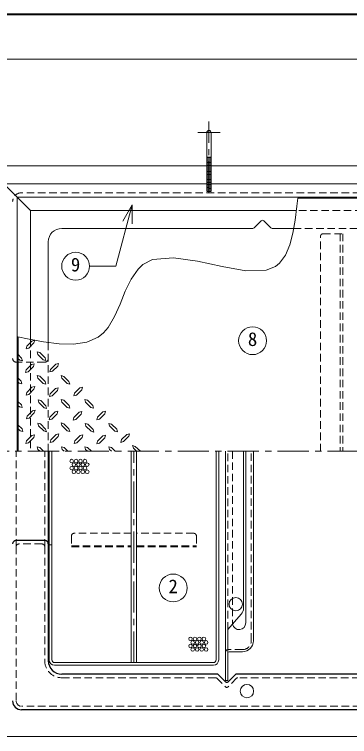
# Model space of a CAD drawing. Units: millimetres at full size, sheet at 1:7; details may follow other scales. Extents: x -1465 to 1370, y -987 to 980.
# Drawn here: x -832 to -457, y 170 to 980 of the extents above; entities that cross this region are included whole.
import ezdxf
from ezdxf.enums import TextEntityAlignment as Align

# ---------------------------------------------------------------- set-up
doc = ezdxf.new("R2010")
doc.units = ezdxf.units.MM
doc.header["$LTSCALE"] = 7
doc.linetypes.add('CHAIN1', pattern=[8, 5, -1, 1, -1])
doc.linetypes.add('DASHED1', pattern=[1.8, 1.2, -0.6])
doc.layers.add('0-0____1', color=4, linetype='Continuous', lineweight=9)
doc.styles.add('ＭＳ ゴシック', font='')
doc.styles.get('ＭＳ ゴシック').set_extended_font_data('MS Gothic')

msp = doc.modelspace()

# ---------------------------------------------------------------- linework, layer by layer
at = {"layer": '0-0____1', "color": 1, "lineweight": 40}
msp.add_line((1370.499, 979.62), (-1464.501, 979.62), dxfattribs=at)
at = {"layer": '0-0____1'}
for p, q in [((-844.501, 929.62), (255.499, 929.62)), ((-617.001, 819.519), (-612.001, 819.519)), ((-612.001, 818.648), (-617.001, 819.057)), ((-612.001, 817.645), (-617.001, 818.054)), ((-612.001, 816.642), (-617.001, 817.05)), ((-612.001, 815.638), (-617.001, 816.047)), ((-612.001, 814.635), (-617.001, 815.044)), ((-612.001, 813.632), (-617.001, 814.04)), ((-612.001, 812.628), (-617.001, 813.037)), ((-612.001, 811.625), (-617.001, 812.034)), ((-612.001, 810.622), (-617.001, 811.03)), ((-612.001, 809.618), (-617.001, 810.027)), ((-612.001, 808.615), (-617.001, 809.024)), ((-612.001, 807.612), (-617.001, 808.02)), ((-612.001, 806.608), (-617.001, 807.017)), ((-612.001, 805.605), (-617.001, 806.014)), ((-612.001, 804.602), (-617.001, 805.01)), ((-612.001, 803.598), (-617.001, 804.007)), ((-612.001, 802.595), (-617.001, 803.004)), ((-612.001, 801.592), (-617.001, 802)), ((-612.001, 800.588), (-617.001, 800.997)), ((-612.001, 799.585), (-617.001, 799.994)), ((-612.001, 798.582), (-617.001, 798.99)), ((-612.001, 797.578), (-617.001, 797.987)), ((-612.001, 796.575), (-617.001, 796.984)), ((-612.001, 795.572), (-617.001, 795.98)), ((-612.001, 794.568), (-617.001, 794.977)), ((-612.001, 793.565), (-617.001, 793.974)), ((-612.001, 792.562), (-617.001, 792.97)), ((-612.001, 791.559), (-617.001, 791.967)), ((-612.001, 790.555), (-617.001, 790.964)), ((-612.834, 789.62), (-617.001, 789.96)), ((-829.501, 774.62), (-814.501, 759.62)), ((-563.916, 740.206), (-555.916, 748.206)), ((-545.087, 740.206), (-553.087, 748.206)), ((-565.33, 739.62), (-779.501, 739.62)), ((-519.454, 739.62), (-543.673, 739.62)), ((-794.501, 611.717), (-794.501, 724.62)), ((-812.798, 613.276), (-818.611, 607.37)), ((-810.548, 611.12), (-816.454, 605.214)), ((-812.798, 613.276), (-809.798, 614.12)), ((-810.548, 611.12), (-809.798, 614.12)), ((-798.079, 594.526), (-803.986, 600.339)), ((-824.423, 594.151), (-828.501, 598.392)), ((-826.579, 591.901), (-828.501, 593.823)), ((-826.579, 591.901), (-823.579, 591.151)), ((-824.423, 594.151), (-823.579, 591.151)), ((-800.236, 592.276), (-806.142, 598.182)), ((-800.236, 592.276), (-797.236, 591.526)), ((-798.079, 594.526), (-797.236, 591.526)), ((-813.361, 586.839), (-819.173, 580.932)), ((-811.111, 584.682), (-817.017, 578.682)), ((-813.361, 586.839), (-810.361, 587.589)), ((-811.111, 584.682), (-810.361, 587.589)), ((-785.986, 587.401), (-791.892, 581.495)), ((-783.829, 585.245), (-789.736, 579.339)), ((-785.986, 587.401), (-782.986, 588.245)), ((-783.829, 585.245), (-782.986, 588.245)), ((-820.017, 577.932), (-819.173, 580.932)), ((-817.017, 578.682), (-820.017, 577.932)), ((-792.736, 578.589), (-791.892, 581.495)), ((-789.736, 579.339), (-792.736, 578.589)), ((-824.798, 568.182), (-828.501, 571.886)), ((-827.048, 565.932), (-828.501, 567.386)), ((-824.798, 568.182), (-824.048, 565.182)), ((-800.236, 565.651), (-806.236, 571.651)), ((-798.079, 567.901), (-803.986, 573.807)), ((-798.079, 567.901), (-797.329, 564.901)), ((-773.517, 565.557), (-779.423, 571.464)), ((-771.361, 567.714), (-777.173, 573.62)), ((-771.361, 567.714), (-770.517, 564.714)), ((-827.048, 565.932), (-824.048, 565.182)), ((-812.798, 561.62), (-818.611, 555.714)), ((-810.548, 559.464), (-816.454, 553.464)), ((-812.798, 561.62), (-809.798, 562.37)), ((-810.548, 559.464), (-809.798, 562.37)), ((-800.236, 565.651), (-797.329, 564.901)), ((-786.454, 559.932), (-792.361, 554.026)), ((-786.454, 559.932), (-783.454, 560.776)), ((-784.298, 557.776), (-783.454, 560.776)), ((-773.517, 565.557), (-770.517, 564.714)), ((-759.267, 560.682), (-765.173, 554.776)), ((-759.267, 560.682), (-756.267, 561.526)), ((-757.111, 558.526), (-756.267, 561.526)), ((-793.204, 551.12), (-792.361, 554.026)), ((-790.204, 551.87), (-793.204, 551.12)), ((-784.298, 557.776), (-790.204, 551.87)), ((-765.923, 551.776), (-765.173, 554.776)), ((-763.017, 552.62), (-765.923, 551.776)), ((-757.111, 558.526), (-763.017, 552.62)), ((-824.517, 541.557), (-828.501, 545.542)), ((-799.298, 538.37), (-805.298, 544.276)), ((-797.142, 540.526), (-803.048, 546.432)), ((-773.329, 538.745), (-779.236, 544.651)), ((-771.173, 540.901), (-777.079, 546.807)), ((-746.704, 538.839), (-752.704, 544.745)), ((-744.548, 540.995), (-750.454, 546.901)), ((-826.673, 539.307), (-828.501, 541.136)), ((-826.673, 539.307), (-823.673, 538.557)), ((-824.517, 541.557), (-823.673, 538.557)), ((-812.329, 534.995), (-818.236, 529.089)), ((-812.329, 534.995), (-809.329, 535.839)), ((-810.173, 532.839), (-809.329, 535.839)), ((-799.298, 538.37), (-796.392, 537.526)), ((-797.142, 540.526), (-796.392, 537.526)), ((-786.923, 533.964), (-783.923, 534.714)), ((-784.673, 531.807), (-783.923, 534.714)), ((-773.329, 538.745), (-770.329, 537.901)), ((-771.173, 540.901), (-770.329, 537.901)), ((-746.704, 538.839), (-743.798, 537.995)), ((-744.548, 540.995), (-743.798, 537.995)), ((-733.392, 533.964), (-730.392, 534.714)), ((-731.236, 531.807), (-730.392, 534.714)), ((-818.986, 526.089), (-818.236, 529.089)), ((-816.079, 526.932), (-818.986, 526.089)), ((-810.173, 532.839), (-816.079, 526.932)), ((-786.923, 533.964), (-792.736, 528.057)), ((-784.673, 531.807), (-790.579, 525.807)), ((-766.486, 524.401), (-765.736, 527.401)), ((-759.829, 533.307), (-765.736, 527.401)), ((-759.829, 533.307), (-756.829, 534.151)), ((-757.673, 531.151), (-756.829, 534.151)), ((-733.392, 533.964), (-739.298, 528.057)), ((-731.236, 531.807), (-737.142, 525.807)), ((-823.954, 514.745), (-828.501, 519.292)), ((-797.517, 514.557), (-803.423, 520.464)), ((-773.517, 512.495), (-779.423, 518.401)), ((-771.361, 514.745), (-777.173, 520.557)), ((-744.361, 514.182), (-750.267, 520.089)), ((-726.736, 520.932), (-723.736, 520.182)), ((-725.892, 518.026), (-726.736, 520.932)), ((-717.829, 514.276), (-723.736, 520.182)), ((-826.111, 512.495), (-828.501, 515.227)), ((-826.111, 512.495), (-823.111, 511.745)), ((-823.954, 514.745), (-823.111, 511.745)), ((-799.673, 512.401), (-805.579, 518.307)), ((-799.673, 512.401), (-796.673, 511.557)), ((-797.517, 514.557), (-796.673, 511.557)), ((-773.517, 512.495), (-770.517, 511.745)), ((-771.361, 514.745), (-770.517, 511.745)), ((-746.517, 512.026), (-752.517, 517.932)), ((-746.517, 512.026), (-743.611, 511.182)), ((-744.361, 514.182), (-743.611, 511.182)), ((-719.986, 512.026), (-725.892, 518.026)), ((-719.986, 512.026), (-717.079, 511.276)), ((-717.829, 514.276), (-717.079, 511.276)), ((-812.892, 507.151), (-818.798, 501.245)), ((-810.736, 504.995), (-816.642, 498.995)), ((-812.892, 507.151), (-809.892, 507.901)), ((-810.736, 504.995), (-809.892, 507.901)), ((-785.704, 508.37), (-791.611, 502.464)), ((-783.454, 506.214), (-789.454, 500.214)), ((-785.704, 508.37), (-782.704, 509.12)), ((-783.454, 506.214), (-782.704, 509.12)), ((-758.798, 507.245), (-764.704, 501.339)), ((-756.642, 505.089), (-762.548, 499.089)), ((-758.798, 507.245), (-755.798, 507.995)), ((-756.642, 505.089), (-755.798, 507.995)), ((-733.486, 506.964), (-739.298, 501.057)), ((-731.236, 504.807), (-737.142, 498.807)), ((-733.486, 506.964), (-730.486, 507.714)), ((-731.236, 504.807), (-730.486, 507.714)), ((-706.673, 508.557), (-712.579, 502.651)), ((-704.423, 506.401), (-710.423, 500.401)), ((-706.673, 508.557), (-703.673, 509.307)), ((-704.423, 506.401), (-703.673, 509.307)), ((-765.454, 498.339), (-764.704, 501.339)), ((-762.548, 499.089), (-765.454, 498.339)), ((-740.142, 498.057), (-739.298, 501.057)), ((-737.142, 498.807), (-740.142, 498.057)), ((-726.736, 494.589), (-723.736, 493.839)), ((-725.892, 491.682), (-726.736, 494.589)), ((-700.017, 495.995), (-697.017, 495.151)), ((-699.173, 492.995), (-700.017, 495.995)), ((-691.351, 489.62), (-697.017, 495.151)), ((-804.079, 489.62), (-806.142, 491.682)), ((-799.767, 489.62), (-803.986, 493.839)), ((-793.501, 384.62), (-793.501, 489.62)), ((-790.501, 489.62), (-790.501, 384.62)), ((-776.892, 489.62), (-778.861, 491.589)), ((-772.644, 489.62), (-776.611, 493.745)), ((-746.236, 489.62), (-750.454, 493.839)), ((-723.829, 489.62), (-725.892, 491.682)), ((-719.517, 489.62), (-723.736, 493.839)), ((-695.798, 489.62), (-699.173, 492.995)), ((-573.251, 489.62), (-573.251, 297.12)), ((-564.501, 277.12), (-564.501, 489.62)), ((-577.001, 264.62), (-592.001, 264.62))]:
    msp.add_line(p, q, dxfattribs=at)
at = {"layer": '0-0____1', "linetype": 'CHAIN1'}
for p, q in [((-614.501, 779.62), (-614.501, 859.519)), ((-627.001, 847.019), (-602.001, 847.019)), ((505.499, 489.62), (-1004.501, 489.62)), ((-698.501, 252.62), (-698.501, 489.62))]:
    msp.add_line(p, q, dxfattribs=at)
at = {"layer": '0-0____1', "color": 7, "lineweight": 18}
for p, q in [((-617.001, 847.019), (-617.001, 789.62)), ((-612.001, 847.019), (-612.001, 789.62)), ((-849.501, 809.62), (-617.001, 809.62)), ((-612.001, 809.62), (22.999, 809.62)), ((-844.501, 789.62), (-829.501, 774.62)), ((255.499, 789.62), (-844.501, 789.62)), ((240.499, 774.62), (-829.501, 774.62)), ((-829.501, 774.62), (-829.501, 489.62)), ((-700.516, 765.918), (-718.921, 697.232)), ((-700.516, 765.918), (-711.016, 747.731)), ((-700.516, 765.918), (-700.516, 744.918)), ((-718.921, 697.232), (-748.335, 697.232)), ((-794.501, 385.62), (-794.501, 489.62)), ((-701.501, 252.62), (-701.501, 489.62)), ((-695.501, 252.62), (-695.501, 489.62)), ((-606.501, 255.62), (-606.501, 489.62)), ((-603.501, 489.62), (-603.501, 255.62)), ((-595.751, 232.62), (-595.751, 489.62)), ((-575.751, 489.62), (-575.751, 313.377)), ((-793.501, 255.62), (-793.501, 384.62)), ((-790.501, 384.62), (-793.501, 384.62)), ((-790.501, 255.62), (-790.501, 384.62)), ((-578.226, 306.792), (-593.251, 289.62)), ((-593.251, 232.62), (-593.251, 289.62)), ((-787.501, 252.62), (-609.501, 252.62)), ((-609.501, 249.62), (-787.501, 249.62)), ((-595.751, 232.62), (-593.251, 232.62)), ((-849.501, 169.62), (260.499, 169.62))]:
    msp.add_line(p, q, dxfattribs=at)
at = {"layer": '0-0____1', "linetype": 'DASHED1'}
for p, q in [((-617.001, 789.62), (-617.001, 779.62)), ((-612.001, 788.549), (-617.001, 788.957)), ((-612.001, 787.545), (-617.001, 787.954)), ((-612.001, 786.542), (-617.001, 786.95)), ((-612.001, 785.539), (-617.001, 785.947)), ((-612.001, 789.552), (-612.834, 789.62)), ((-612.001, 789.62), (-612.001, 779.62)), ((235.499, 779.62), (-824.501, 779.62)), ((-612.001, 784.535), (-617.001, 784.944)), ((-612.001, 783.532), (-617.001, 783.94)), ((-612.001, 782.529), (-617.001, 782.937)), ((-612.001, 781.525), (-617.001, 781.934)), ((-612.001, 780.522), (-617.001, 780.93)), ((-613.242, 779.62), (-617.001, 779.927)), ((225.499, 759.62), (-516.422, 759.62)), ((-519.454, 739.62), (-305.33, 739.62)), ((-467.501, 733.62), (-467.501, 489.62)), ((-814.501, 615.094), (-814.501, 489.62)), ((-794.501, 489.62), (-794.501, 611.717)), ((-798.501, 589.62), (-830.501, 589.62)), ((-830.501, 382.62), (-830.501, 489.62)), ((-798.501, 382.62), (-798.501, 489.62)), ((-593.251, 289.62), (-593.251, 489.62)), ((-588.251, 489.62), (-588.251, 297.12)), ((-567.001, 277.12), (-567.001, 489.62)), ((-701.501, 397.62), (-765.501, 397.62)), ((-631.501, 397.62), (-695.501, 397.62)), ((-768.501, 394.62), (-768.501, 382.62)), ((-628.501, 394.62), (-628.501, 382.62)), ((-768.501, 383.62), (-701.501, 383.62)), ((-768.501, 382.62), (-701.501, 382.62)), ((-695.501, 383.62), (-628.501, 383.62)), ((-695.501, 382.62), (-628.501, 382.62)), ((-577.001, 267.12), (-593.251, 267.12))]:
    msp.add_line(p, q, dxfattribs=at)
at = {"layer": '0-0____1', "color": 5, "lineweight": 25}
for p, q in [((239.499, 773.62), (-514.748, 773.62)), ((-828.501, 617.884), (-828.501, 489.62)), ((-798.501, 389.62), (-830.501, 389.62)), ((-794.501, 385.62), (-794.501, 254.62)), ((-605.33, 239.62), (-779.501, 239.62)), ((-603.916, 239.034), (-595.916, 231.034)), ((-585.087, 239.034), (-593.087, 231.034)), ((-305.33, 239.62), (-583.673, 239.62)), ((235.499, 199.62), (-824.501, 199.62))]:
    msp.add_line(p, q, dxfattribs=at)
at = {"layer": '0-0____1', "color": 7, "linetype": 'DASHED1', "lineweight": 18}
for p, q in [((-489.501, 489.62), (-489.501, 730.62)), ((-486.501, 733.62), (-464.501, 733.62)), ((-464.501, 733.62), (-464.501, 489.62)), ((-830.501, 382.62), (-830.501, 209.62)), ((-801.501, 385.62), (-827.501, 385.62)), ((-798.501, 382.62), (-798.501, 254.62)), ((-606.987, 235.62), (-779.501, 235.62)), ((-605.572, 235.034), (-595.916, 225.377)), ((-583.43, 235.034), (-593.087, 225.377)), ((-306.987, 235.62), (-582.016, 235.62)), ((235.499, 203.62), (-824.501, 203.62))]:
    msp.add_line(p, q, dxfattribs=at)
at = {"layer": '0-0____1', "color": 7, "lineweight": 18}
msp.add_lwpolyline([(-514.748, 773.62), (-515.795, 764.451), (-517.808, 748.947), (-520.395, 734.292), (-523.92, 721.023), (-528.746, 709.677), (-535.238, 700.79), (-539.909, 696.975), (-550.39, 692.705), (-573.094, 692.073), (-599.581, 696.717), (-627.435, 702.864), (-654.235, 706.742), (-677.565, 704.578), (-688.553, 699.069), (-693.982, 694.009), (-701.765, 682.685), (-708.227, 669.18), (-714.153, 654.787), (-720.331, 640.796), (-727.547, 628.5), (-732.518, 622.653), (-738.769, 617.642), (-751.437, 612.098), (-766.121, 609.853), (-782.38, 610.188), (-799.774, 612.382), (-817.864, 615.713), (-828.501, 617.884)], dxfattribs=at)
at = {"layer": '0-0____1'}
for points in [[(-814.501, 615.094), (-814.501, 759.62), (-516.422, 759.62)], [(-816.454, 605.214), (-819.454, 604.37), (-818.611, 607.37)], [(-806.142, 598.182), (-806.986, 601.182), (-803.986, 600.339)], [(-806.236, 571.651), (-806.986, 574.557), (-803.986, 573.807)], [(-779.423, 571.464), (-780.173, 574.464), (-777.173, 573.62)], [(-816.454, 553.464), (-819.454, 552.714), (-818.611, 555.714)], [(-805.298, 544.276), (-806.048, 547.276), (-803.048, 546.432)], [(-779.236, 544.651), (-780.079, 547.651), (-777.079, 546.807)], [(-752.704, 544.745), (-753.454, 547.651), (-750.454, 546.901)], [(-790.579, 525.807), (-793.579, 525.057), (-792.736, 528.057)], [(-757.673, 531.151), (-763.579, 525.245), (-766.486, 524.401)], [(-737.142, 525.807), (-740.048, 525.057), (-739.298, 528.057)], [(-805.579, 518.307), (-806.423, 521.214), (-803.423, 520.464)], [(-779.423, 518.401), (-780.173, 521.401), (-777.173, 520.557)], [(-752.517, 517.932), (-753.267, 520.839), (-750.267, 520.089)], [(-789.454, 500.214), (-792.361, 499.464), (-791.611, 502.464)], [(-710.423, 500.401), (-713.329, 499.651), (-712.579, 502.651)], [(-816.642, 498.995), (-819.642, 498.245), (-818.798, 501.245)], [(-806.142, 491.682), (-806.986, 494.682), (-803.986, 493.839)], [(-778.861, 491.589), (-779.611, 494.495), (-776.611, 493.745)], [(-750.642, 489.62), (-752.704, 491.682), (-753.454, 494.682), (-750.454, 493.839)]]:
    msp.add_lwpolyline(points, dxfattribs=at)
at = {"layer": '0-0____1', "color": 7, "lineweight": 18}
for centre in [(-763.935, 697.232), (-565.575, 613.606), (-654.567, 336.313)]:
    msp.add_circle(centre, 15.6, dxfattribs=at)
at = {"layer": '0-0____1'}
for centre, radius in [((-768.39, 478.62), 2), ((-763.39, 478.62), 2), ((-758.39, 478.62), 2), ((-753.39, 478.62), 2), ((-768.39, 470.62), 2), ((-765.89, 474.62), 2), ((-763.39, 470.62), 2), ((-760.89, 474.62), 2), ((-758.39, 470.62), 2), ((-755.89, 474.62), 2), ((-753.39, 470.62), 2), ((-750.89, 474.62), 2), ((-765.89, 466.62), 2), ((-760.89, 466.62), 2), ((-755.89, 466.62), 2), ((-750.89, 466.62), 2), ((-584.455, 318.123), 7.5), ((-635.145, 279.217), 2), ((-632.645, 275.217), 2), ((-630.145, 279.217), 2), ((-627.645, 275.217), 2), ((-625.145, 279.217), 2), ((-622.645, 275.217), 2), ((-620.145, 279.217), 2), ((-617.645, 275.217), 2), ((-635.145, 271.217), 2), ((-632.645, 267.217), 2), ((-630.145, 271.217), 2), ((-627.645, 267.217), 2), ((-625.145, 271.217), 2), ((-622.645, 267.217), 2), ((-620.145, 271.217), 2), ((-617.645, 267.217), 2), ((-571.868, 220.606), 7.5)]:
    msp.add_circle(centre, radius, dxfattribs=at)
at = {"layer": '0-0____1', "color": 7, "lineweight": 18}
for centre, radius, start, end in [((-614.501, 847.019), 2.5, 360, 180), ((-585.751, 313.377), 10, 318.81407, 0), ((-787.501, 255.62), 6, 180, 270), ((-787.501, 255.62), 3, 180, 270), ((-609.501, 255.62), 3, 270, 0), ((-609.501, 255.62), 6, 270, 0)]:
    msp.add_arc(centre, radius, start, end, dxfattribs=at)
at = {"layer": '0-0____1', "linetype": 'DASHED1'}
for centre, radius, start, end in [((-824.501, 769.62), 10, 90, 180), ((-830.501, 593.62), 4, 180, 270), ((-798.501, 593.62), 4, 270, 0), ((-765.501, 394.62), 3, 90, 180), ((-631.501, 394.62), 3, 0, 90), ((-580.751, 297.12), 7.5, 180, 192.24511), ((-577.001, 277.12), 10, 270, 0), ((-593.251, 264.62), 2.5, 90, 180)]:
    msp.add_arc(centre, radius, start, end, dxfattribs=at)
at = {"layer": '0-0____1'}
for centre, radius, start, end in [((-554.501, 746.791), 2, 45, 135), ((-779.501, 724.62), 15, 90, 180), ((-565.33, 741.62), 2, 270, 315), ((-543.673, 741.62), 2, 225, 270), ((-580.751, 297.12), 7.5, 192.24511, 0), ((-577.001, 277.12), 12.5, 270, 0), ((-592.001, 263.37), 1.25, 90, 180)]:
    msp.add_arc(centre, radius, start, end, dxfattribs=at)
at = {"layer": '0-0____1', "color": 7, "linetype": 'DASHED1', "lineweight": 18}
for centre, radius, start, end in [((-486.501, 730.62), 3, 90, 180), ((-827.501, 382.62), 3, 90, 180), ((-801.501, 382.62), 3, 0, 90), ((-779.501, 254.62), 19, 180, 270), ((-606.987, 233.62), 2, 45, 90), ((-582.016, 233.62), 2, 90, 135), ((-594.501, 226.791), 2, 225, 315), ((-824.501, 209.62), 6, 180, 270)]:
    msp.add_arc(centre, radius, start, end, dxfattribs=at)
at = {"layer": '0-0____1', "color": 5, "lineweight": 25}
for centre, radius, start, end in [((-830.501, 385.62), 4, 90, 180), ((-798.501, 385.62), 4, 0, 90), ((-779.501, 254.62), 15, 180, 270), ((-605.33, 237.62), 2, 45, 90), ((-583.673, 237.62), 2, 90, 135), ((-594.501, 232.448), 2, 225, 315), ((-824.501, 209.62), 10, 180, 270)]:
    msp.add_arc(centre, radius, start, end, dxfattribs=at)

# ---------------------------------------------------------------- texts
at = {"layer": '0-0____1', "color": 7, "style": 'ＭＳ ゴシック'}
for s, p in [('9', (-769.185, 686.732)), ('8', (-570.825, 603.106)), ('2', (-659.817, 325.813))]:
    msp.add_text(s, height=15.4, dxfattribs=at).set_placement(p, align=Align.BOTTOM_LEFT)

doc.saveas('drawing.dxf')
